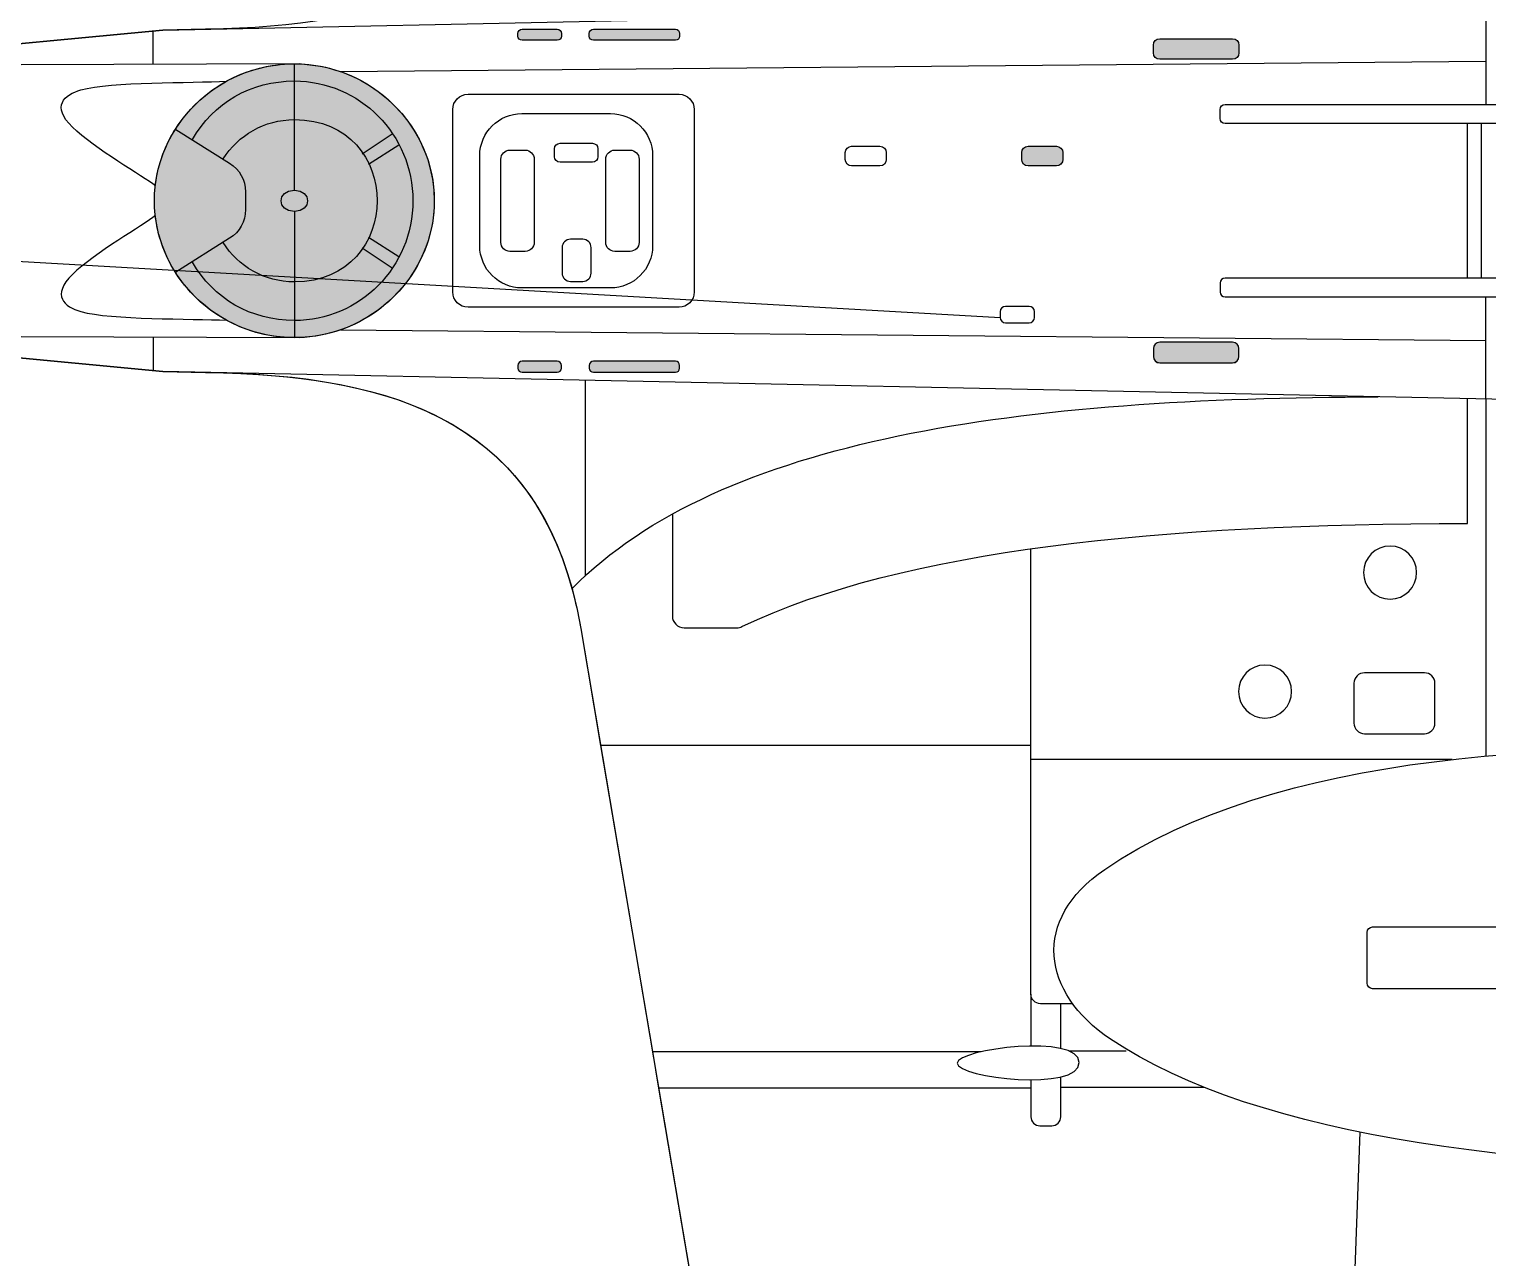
# Model space of a CAD drawing. Extents: x 54 to 366, y 42 to 297.
# Drawn here: x 104.87 to 150.63, y 105.65 to 144.18 of the extents above; entities that cross this region are included whole.
import ezdxf

# ---------------------------------------------------------------- set-up
doc = ezdxf.new("R2010")
doc.units = 0
doc.header["$MEASUREMENT"] = 0
doc.layers.add('4-VIEW', color=7, linetype='CONTINUOUS')
doc.layers.add('SOLIDS', color=7, linetype='CONTINUOUS')

msp = doc.modelspace()

# ---------------------------------------------------------------- hatches: boundary and pattern name
at = {"layer": 'SOLIDS'}
h = msp.add_hatch(color=255, dxfattribs=at)
edge = h.paths.add_edge_path()
edge.add_spline(control_points=[(121.438, 144.179), (121.438, 144.179), (120.333, 144.179), (120.333, 144.179), (120.262, 144.179), (120.203, 144.12), (120.203, 144.049), (120.203, 144.049), (120.203, 143.963), (120.203, 143.963), (120.203, 143.892), (120.262, 143.834), (120.333, 143.834), (120.333, 143.834), (121.438, 143.834), (121.438, 143.834), (121.508, 143.834), (121.567, 143.892), (121.567, 143.963), (121.567, 143.963), (121.567, 144.049), (121.567, 144.049), (121.567, 144.12), (121.508, 144.179), (121.438, 144.179)], knot_values=[0, 0, 0, 0, 1, 1, 1, 2, 2, 2, 3, 3, 3, 4, 4, 4, 5, 5, 5, 6, 6, 6, 7, 7, 7, 8, 8, 8, 8], degree=3, periodic=1)
h = msp.add_hatch(color=255, dxfattribs=at)
edge = h.paths.add_edge_path()
edge.add_spline(control_points=[(125.146, 144.179), (125.146, 144.179), (122.571, 144.179), (122.571, 144.179), (122.5, 144.179), (122.442, 144.12), (122.442, 144.049), (122.442, 144.049), (122.442, 143.963), (122.442, 143.963), (122.442, 143.892), (122.5, 143.834), (122.571, 143.834), (122.571, 143.834), (125.146, 143.834), (125.146, 143.834), (125.217, 143.834), (125.276, 143.892), (125.276, 143.963), (125.276, 143.963), (125.276, 144.049), (125.276, 144.049), (125.276, 144.12), (125.217, 144.179), (125.146, 144.179)], knot_values=[0, 0, 0, 0, 1, 1, 1, 2, 2, 2, 3, 3, 3, 4, 4, 4, 5, 5, 5, 6, 6, 6, 7, 7, 7, 8, 8, 8, 8], degree=3, periodic=1)
h = msp.add_hatch(color=255, dxfattribs=at)
edge = h.paths.add_edge_path()
edge.add_spline(control_points=[(142.621, 143.883), (142.621, 143.883), (140.34, 143.883), (140.34, 143.883), (140.229, 143.883), (140.139, 143.793), (140.139, 143.682), (140.139, 143.682), (140.139, 143.438), (140.139, 143.438), (140.139, 143.328), (140.229, 143.238), (140.34, 143.238), (140.34, 143.238), (142.621, 143.238), (142.621, 143.238), (142.732, 143.238), (142.822, 143.328), (142.822, 143.438), (142.822, 143.438), (142.822, 143.682), (142.822, 143.682), (142.822, 143.793), (142.732, 143.883), (142.621, 143.883)], knot_values=[0, 0, 0, 0, 1, 1, 1, 2, 2, 2, 3, 3, 3, 4, 4, 4, 5, 5, 5, 6, 6, 6, 7, 7, 7, 8, 8, 8, 8], degree=3, periodic=1)
h = msp.add_hatch(color=255, dxfattribs=at)
edge = h.paths.add_edge_path()
edge.add_spline(control_points=[(111.061, 142.55), (109.847, 141.882), (108.986, 140.667), (108.825, 139.273), (108.807, 139.118), (108.798, 138.96), (108.798, 138.8), (108.798, 138.64), (108.807, 138.482), (108.825, 138.327), (108.896, 137.714), (109.102, 137.136), (109.414, 136.624), (109.811, 135.971), (110.38, 135.425), (111.061, 135.052), (111.639, 134.734), (112.297, 134.54), (112.997, 134.51), (112.997, 134.51), (113.188, 134.509), (113.188, 134.509), (113.188, 134.509), (113.336, 134.508), (113.336, 134.508), (113.791, 134.523), (114.228, 134.607), (114.637, 134.751), (114.637, 134.751), (114.641, 134.751), (114.641, 134.751), (115.455, 135.035), (116.16, 135.549), (116.674, 136.208), (117.241, 136.934), (117.578, 137.835), (117.578, 138.8), (117.578, 140.641), (116.352, 142.253), (114.641, 142.849), (114.641, 142.849), (114.637, 142.849), (114.637, 142.849), (114.228, 142.993), (113.791, 143.077), (113.336, 143.092), (113.336, 143.092), (113.335, 143.092), (113.335, 143.092), (113.335, 143.092), (113.188, 143.092), (113.188, 143.092), (113.188, 143.092), (113.007, 143.091), (113.007, 143.091), (112.303, 143.062), (111.642, 142.869), (111.061, 142.55)], knot_values=[0, 0, 0, 0, 1, 1, 1, 2, 2, 2, 3, 3, 3, 4, 4, 4, 5, 5, 5, 6, 6, 6, 7, 7, 7, 8, 8, 8, 9, 9, 9, 10, 10, 10, 11, 11, 11, 12, 12, 12, 13, 13, 13, 14, 14, 14, 15, 15, 15, 16, 16, 16, 17, 17, 17, 18, 18, 18, 19, 19, 19, 19], degree=3, periodic=1)
h = msp.add_hatch(color=252, dxfattribs=at)
edge = h.paths.add_edge_path()
edge.add_spline(control_points=[(137.098, 140.511), (137.098, 140.511), (136.208, 140.511), (136.208, 140.511), (136.098, 140.511), (136.007, 140.421), (136.007, 140.31), (136.007, 140.31), (136.007, 140.095), (136.007, 140.095), (136.007, 139.984), (136.098, 139.894), (136.208, 139.894), (136.208, 139.894), (137.098, 139.894), (137.098, 139.894), (137.208, 139.894), (137.298, 139.984), (137.298, 140.095), (137.298, 140.095), (137.298, 140.31), (137.298, 140.31), (137.298, 140.421), (137.208, 140.511), (137.098, 140.511)], knot_values=[0, 0, 0, 0, 1, 1, 1, 2, 2, 2, 3, 3, 3, 4, 4, 4, 5, 5, 5, 6, 6, 6, 7, 7, 7, 8, 8, 8, 8], degree=3, periodic=1)
h = msp.add_hatch(color=255, dxfattribs=at)
edge = h.paths.add_edge_path()
edge.add_spline(control_points=[(142.621, 133.717), (142.621, 133.717), (140.34, 133.717), (140.34, 133.717), (140.229, 133.717), (140.139, 133.808), (140.139, 133.918), (140.139, 133.918), (140.139, 134.162), (140.139, 134.162), (140.139, 134.273), (140.229, 134.363), (140.34, 134.363), (140.34, 134.363), (142.621, 134.363), (142.621, 134.363), (142.732, 134.363), (142.822, 134.273), (142.822, 134.162), (142.822, 134.162), (142.822, 133.918), (142.822, 133.918), (142.822, 133.808), (142.732, 133.717), (142.621, 133.717)], knot_values=[0, 0, 0, 0, 1, 1, 1, 2, 2, 2, 3, 3, 3, 4, 4, 4, 5, 5, 5, 6, 6, 6, 7, 7, 7, 8, 8, 8, 8], degree=3, periodic=1)
h = msp.add_hatch(color=255, dxfattribs=at)
edge = h.paths.add_edge_path()
edge.add_spline(control_points=[(121.438, 133.422), (121.438, 133.422), (120.333, 133.422), (120.333, 133.422), (120.262, 133.422), (120.203, 133.48), (120.203, 133.551), (120.203, 133.551), (120.203, 133.637), (120.203, 133.637), (120.203, 133.708), (120.262, 133.766), (120.333, 133.766), (120.333, 133.766), (121.438, 133.766), (121.438, 133.766), (121.508, 133.766), (121.567, 133.708), (121.567, 133.637), (121.567, 133.637), (121.567, 133.551), (121.567, 133.551), (121.567, 133.48), (121.508, 133.422), (121.438, 133.422)], knot_values=[0, 0, 0, 0, 1, 1, 1, 2, 2, 2, 3, 3, 3, 4, 4, 4, 5, 5, 5, 6, 6, 6, 7, 7, 7, 8, 8, 8, 8], degree=3, periodic=1)
h = msp.add_hatch(color=255, dxfattribs=at)
edge = h.paths.add_edge_path()
edge.add_spline(control_points=[(125.146, 133.422), (125.146, 133.422), (122.571, 133.422), (122.571, 133.422), (122.5, 133.422), (122.442, 133.48), (122.442, 133.551), (122.442, 133.551), (122.442, 133.637), (122.442, 133.637), (122.442, 133.708), (122.5, 133.766), (122.571, 133.766), (122.571, 133.766), (125.146, 133.766), (125.146, 133.766), (125.217, 133.766), (125.276, 133.708), (125.276, 133.637), (125.276, 133.637), (125.276, 133.551), (125.276, 133.551), (125.276, 133.48), (125.217, 133.422), (125.146, 133.422)], knot_values=[0, 0, 0, 0, 1, 1, 1, 2, 2, 2, 3, 3, 3, 4, 4, 4, 5, 5, 5, 6, 6, 6, 7, 7, 7, 8, 8, 8, 8], degree=3, periodic=1)

# ---------------------------------------------------------------- linework, layer by layer
at = {"layer": '4-VIEW', "color": 7}
for points in [[(150.571, 145.022), (150.571, 141.817)], [(108.762, 143.076), (108.762, 144.117)], [(113.188, 139.135), (113.188, 143.095)], [(114.637, 142.849), (150.571, 143.179)], [(149.981, 141.225), (149.981, 136.376)], [(150.426, 141.225), (150.426, 136.376)], [(115.311, 140.273), (116.257, 140.901)], [(115.518, 139.946), (116.462, 140.553)], [(71.423, 138.8), (135.332, 135.139)], [(113.188, 138.466), (113.188, 134.506)], [(115.311, 137.327), (116.257, 136.7)], [(115.518, 137.655), (116.462, 137.048)], [(150.571, 132.578), (150.571, 135.783)], [(114.637, 134.751), (150.571, 134.421)], [(108.762, 134.525), (108.762, 133.484)], [(122.314, 133.169), (122.314, 127.03)], [(150.571, 132.578), (150.571, 121.4)], [(136.294, 121.715), (122.794, 121.715)], [(149.513, 121.277), (136.294, 121.277)], [(136.294, 113.922), (136.294, 112.29)], [(137.234, 112.214), (137.234, 113.618)], [(124.42, 112.122), (134.737, 112.122)], [(137.486, 112.138), (139.286, 112.138)], [(136.294, 110.97), (124.6, 110.97)], [(141.734, 110.994), (137.234, 110.994)], [(146.619, 109.594), (144.731, 58.22)]]:
    msp.add_lwpolyline(points, dxfattribs=at)
for points, knots in [([(173.966, 138.8), (173.966, 138.8), (173.966, 138.898), (173.966, 138.898), (173.966, 139.136), (173.903, 139.341), (173.771, 139.539), (173.771, 139.539), (171.932, 142.275), (171.932, 142.275), (171.611, 142.753), (171.218, 143.084), (170.691, 143.318), (167.037, 144.943), (161.267, 145.413), (154.847, 145.53), (154.553, 145.535), (154.556, 145.105), (154.268, 145.1), (154.268, 145.1), (109.059, 144.155), (109.059, 144.155), (109.059, 144.155), (78.138, 141.221), (78.138, 141.221), (77.817, 141.19), (77.545, 141.13), (77.241, 141.023), (74.008, 139.884), (63.687, 139.516), (54.159, 139.127), (53.864, 139.115), (53.864, 138.485), (54.159, 138.473), (63.687, 138.085), (74.008, 137.717), (77.241, 136.577), (77.545, 136.47), (77.817, 136.41), (78.138, 136.38), (78.138, 136.38), (109.059, 133.446), (109.059, 133.446), (109.059, 133.446), (154.268, 132.501), (154.268, 132.501), (154.556, 132.495), (154.553, 132.066), (154.847, 132.07), (161.267, 132.187), (167.037, 132.658), (170.691, 134.283), (171.218, 134.516), (171.611, 134.847), (171.932, 135.325), (171.932, 135.325), (173.771, 138.062), (173.771, 138.062), (173.903, 138.259), (173.966, 138.464), (173.966, 138.703), (173.966, 138.703), (173.966, 138.8), (173.966, 138.8)], [0, 0, 0, 0, 1, 1, 1, 2, 2, 2, 3, 3, 3, 4, 4, 4, 5, 5, 5, 6, 6, 6, 7, 7, 7, 8, 8, 8, 9, 9, 9, 10, 10, 10, 11, 11, 11, 12, 12, 12, 13, 13, 13, 14, 14, 14, 15, 15, 15, 16, 16, 16, 17, 17, 17, 18, 18, 18, 19, 19, 19, 20, 20, 20, 21, 21, 21, 21]), ([(121.567, 143.963), (121.567, 143.963), (121.567, 144.049), (121.567, 144.049), (121.567, 144.12), (121.508, 144.179), (121.438, 144.179), (121.438, 144.179), (120.333, 144.179), (120.333, 144.179), (120.262, 144.179), (120.203, 144.12), (120.203, 144.049), (120.203, 144.049), (120.203, 143.963), (120.203, 143.963), (120.203, 143.892), (120.262, 143.834), (120.333, 143.834), (120.333, 143.834), (121.438, 143.834), (121.438, 143.834), (121.508, 143.834), (121.567, 143.892), (121.567, 143.963), (121.567, 143.963), (121.567, 143.963), (121.567, 143.963)], [0, 0, 0, 0, 1, 1, 1, 2, 2, 2, 3, 3, 3, 4, 4, 4, 5, 5, 5, 6, 6, 6, 7, 7, 7, 8, 8, 8, 9, 9, 9, 9]), ([(125.275, 143.963), (125.275, 143.963), (125.275, 144.049), (125.275, 144.049), (125.275, 144.12), (125.217, 144.179), (125.146, 144.179), (125.146, 144.179), (122.571, 144.179), (122.571, 144.179), (122.5, 144.179), (122.442, 144.12), (122.442, 144.049), (122.442, 144.049), (122.442, 143.963), (122.442, 143.963), (122.442, 143.892), (122.5, 143.834), (122.571, 143.834), (122.571, 143.834), (125.146, 143.834), (125.146, 143.834), (125.217, 143.834), (125.275, 143.892), (125.275, 143.963), (125.275, 143.963), (125.275, 143.963), (125.275, 143.963)], [0, 0, 0, 0, 1, 1, 1, 2, 2, 2, 3, 3, 3, 4, 4, 4, 5, 5, 5, 6, 6, 6, 7, 7, 7, 8, 8, 8, 9, 9, 9, 9]), ([(142.822, 143.438), (142.822, 143.438), (142.822, 143.682), (142.822, 143.682), (142.822, 143.793), (142.732, 143.883), (142.621, 143.883), (142.621, 143.883), (140.34, 143.883), (140.34, 143.883), (140.229, 143.883), (140.139, 143.793), (140.139, 143.682), (140.139, 143.682), (140.139, 143.438), (140.139, 143.438), (140.139, 143.328), (140.229, 143.238), (140.34, 143.238), (140.34, 143.238), (142.621, 143.238), (142.621, 143.238), (142.732, 143.238), (142.822, 143.328), (142.822, 143.438), (142.822, 143.438), (142.822, 143.438), (142.822, 143.438)], [0, 0, 0, 0, 1, 1, 1, 2, 2, 2, 3, 3, 3, 4, 4, 4, 5, 5, 5, 6, 6, 6, 7, 7, 7, 8, 8, 8, 9, 9, 9, 9]), ([(113.336, 143.092), (113.336, 143.092), (104.618, 143.06), (104.618, 143.06), (104.379, 143.059), (104.185, 142.864), (104.185, 142.626), (104.185, 142.626), (104.185, 134.975), (104.185, 134.975), (104.185, 134.736), (104.379, 134.542), (104.618, 134.541), (104.618, 134.541), (113.336, 134.509), (113.336, 134.509)], [0, 0, 0, 0, 1, 1, 1, 2, 2, 2, 3, 3, 3, 4, 4, 4, 5, 5, 5, 5]), ([(117.578, 138.8), (117.578, 141.13), (115.613, 143.095), (113.188, 143.095), (110.763, 143.095), (108.797, 141.13), (108.797, 138.8), (108.797, 136.471), (110.763, 134.506), (113.188, 134.506), (115.613, 134.506), (117.578, 136.471), (117.578, 138.8), (117.578, 138.8), (117.578, 138.8), (117.578, 138.8)], [0, 0, 0, 0, 1, 1, 1, 2, 2, 2, 3, 3, 3, 4, 4, 4, 5, 5, 5, 5]), ([(108.834, 139.267), (108.451, 139.561), (106.924, 140.434), (106.226, 141.11), (105.55, 141.765), (105.97, 142.131), (106.487, 142.275), (107.448, 142.543), (109.933, 142.489), (111.068, 142.55)], [0, 0, 0, 0, 1, 1, 1, 2, 2, 2, 3, 3, 3, 3]), ([(109.993, 140.721), (110.643, 141.872), (111.83, 142.556), (113.188, 142.556), (115.242, 142.556), (116.906, 140.88), (116.906, 138.8), (116.906, 136.721), (115.242, 135.045), (113.188, 135.045), (111.83, 135.045), (110.643, 135.729), (109.993, 136.879)], [0, 0, 0, 0, 1, 1, 1, 2, 2, 2, 3, 3, 3, 4, 4, 4, 4]), ([(125.734, 141.661), (125.734, 141.924), (125.519, 142.138), (125.256, 142.138), (125.256, 142.138), (118.636, 142.138), (118.636, 142.138), (118.373, 142.138), (118.158, 141.924), (118.158, 141.661), (118.158, 141.661), (118.158, 135.94), (118.158, 135.94), (118.158, 135.677), (118.373, 135.462), (118.636, 135.462), (118.636, 135.462), (125.256, 135.462), (125.256, 135.462), (125.519, 135.462), (125.734, 135.677), (125.734, 135.94), (125.734, 135.94), (125.734, 141.661), (125.734, 141.661), (125.734, 141.661), (125.734, 141.661), (125.734, 141.661)], [0, 0, 0, 0, 1, 1, 1, 2, 2, 2, 3, 3, 3, 4, 4, 4, 5, 5, 5, 6, 6, 6, 7, 7, 7, 8, 8, 8, 9, 9, 9, 9]), ([(124.428, 140.213), (124.428, 140.941), (123.834, 141.535), (123.105, 141.535), (123.105, 141.535), (120.328, 141.535), (120.328, 141.535), (119.599, 141.535), (119.005, 140.941), (119.005, 140.213), (119.005, 140.213), (119.005, 137.388), (119.005, 137.388), (119.005, 136.659), (119.599, 136.065), (120.328, 136.065), (120.328, 136.065), (123.105, 136.065), (123.105, 136.065), (123.834, 136.065), (124.428, 136.659), (124.428, 137.388), (124.428, 137.388), (124.428, 140.213), (124.428, 140.213), (124.428, 140.213), (124.428, 140.213), (124.428, 140.213)], [0, 0, 0, 0, 1, 1, 1, 2, 2, 2, 3, 3, 3, 4, 4, 4, 5, 5, 5, 6, 6, 6, 7, 7, 7, 8, 8, 8, 9, 9, 9, 9]), ([(159.265, 141.225), (159.265, 141.225), (142.386, 141.225), (142.386, 141.225), (142.302, 141.225), (142.234, 141.293), (142.234, 141.376), (142.234, 141.376), (142.234, 141.665), (142.234, 141.665), (142.234, 141.749), (142.302, 141.817), (142.386, 141.817), (142.386, 141.817), (159.419, 141.817), (159.419, 141.817), (159.599, 141.817), (159.744, 141.671), (159.744, 141.492), (159.744, 141.492), (159.744, 140.669), (159.744, 140.669)], [0, 0, 0, 0, 1, 1, 1, 2, 2, 2, 3, 3, 3, 4, 4, 4, 5, 5, 5, 6, 6, 6, 7, 7, 7, 7]), ([(109.469, 141.04), (109.469, 141.04), (111.156, 139.978), (111.156, 139.978), (111.474, 139.778), (111.653, 139.455), (111.653, 139.079), (111.653, 139.079), (111.653, 138.522), (111.653, 138.522), (111.653, 138.146), (111.474, 137.822), (111.156, 137.622), (111.156, 137.622), (109.469, 136.561), (109.469, 136.561)], [0, 0, 0, 0, 1, 1, 1, 2, 2, 2, 3, 3, 3, 4, 4, 4, 5, 5, 5, 5]), ([(110.955, 140.114), (111.423, 140.853), (112.248, 141.344), (113.188, 141.344), (116.648, 141.344), (116.648, 136.256), (113.188, 136.256), (112.248, 136.256), (111.423, 136.747), (110.955, 137.487)], [0, 0, 0, 0, 1, 1, 1, 2, 2, 2, 3, 3, 3, 3]), ([(122.713, 140.18), (122.713, 140.18), (122.713, 140.431), (122.713, 140.431), (122.713, 140.526), (122.636, 140.603), (122.541, 140.603), (122.541, 140.603), (121.523, 140.603), (121.523, 140.603), (121.428, 140.603), (121.351, 140.526), (121.351, 140.431), (121.351, 140.431), (121.351, 140.18), (121.351, 140.18), (121.351, 140.085), (121.428, 140.008), (121.523, 140.008), (121.523, 140.008), (122.541, 140.008), (122.541, 140.008), (122.636, 140.008), (122.713, 140.085), (122.713, 140.18), (122.713, 140.18), (122.713, 140.18), (122.713, 140.18)], [0, 0, 0, 0, 1, 1, 1, 2, 2, 2, 3, 3, 3, 4, 4, 4, 5, 5, 5, 6, 6, 6, 7, 7, 7, 8, 8, 8, 9, 9, 9, 9]), ([(131.76, 140.095), (131.76, 140.095), (131.76, 140.31), (131.76, 140.31), (131.76, 140.421), (131.669, 140.511), (131.559, 140.511), (131.559, 140.511), (130.67, 140.511), (130.67, 140.511), (130.559, 140.511), (130.469, 140.421), (130.469, 140.31), (130.469, 140.31), (130.469, 140.095), (130.469, 140.095), (130.469, 139.984), (130.559, 139.894), (130.67, 139.894), (130.67, 139.894), (131.559, 139.894), (131.559, 139.894), (131.669, 139.894), (131.76, 139.984), (131.76, 140.095), (131.76, 140.095), (131.76, 140.095), (131.76, 140.095)], [0, 0, 0, 0, 1, 1, 1, 2, 2, 2, 3, 3, 3, 4, 4, 4, 5, 5, 5, 6, 6, 6, 7, 7, 7, 8, 8, 8, 9, 9, 9, 9]), ([(137.298, 140.095), (137.298, 140.095), (137.298, 140.31), (137.298, 140.31), (137.298, 140.421), (137.208, 140.511), (137.097, 140.511), (137.097, 140.511), (136.208, 140.511), (136.208, 140.511), (136.097, 140.511), (136.007, 140.421), (136.007, 140.31), (136.007, 140.31), (136.007, 140.095), (136.007, 140.095), (136.007, 139.984), (136.097, 139.894), (136.208, 139.894), (136.208, 139.894), (137.097, 139.894), (137.097, 139.894), (137.208, 139.894), (137.298, 139.984), (137.298, 140.095), (137.298, 140.095), (137.298, 140.095), (137.298, 140.095)], [0, 0, 0, 0, 1, 1, 1, 2, 2, 2, 3, 3, 3, 4, 4, 4, 5, 5, 5, 6, 6, 6, 7, 7, 7, 8, 8, 8, 9, 9, 9, 9]), ([(120.712, 140.105), (120.712, 140.261), (120.586, 140.388), (120.43, 140.388), (120.43, 140.388), (119.947, 140.388), (119.947, 140.388), (119.792, 140.388), (119.665, 140.261), (119.665, 140.105), (119.665, 140.105), (119.665, 137.495), (119.665, 137.495), (119.665, 137.339), (119.792, 137.213), (119.947, 137.213), (119.947, 137.213), (120.43, 137.213), (120.43, 137.213), (120.586, 137.213), (120.712, 137.339), (120.712, 137.495), (120.712, 137.495), (120.712, 140.105), (120.712, 140.105), (120.712, 140.105), (120.712, 140.105), (120.712, 140.105)], [0, 0, 0, 0, 1, 1, 1, 2, 2, 2, 3, 3, 3, 4, 4, 4, 5, 5, 5, 6, 6, 6, 7, 7, 7, 8, 8, 8, 9, 9, 9, 9]), ([(124.005, 140.105), (124.005, 140.261), (123.879, 140.388), (123.723, 140.388), (123.723, 140.388), (123.24, 140.388), (123.24, 140.388), (123.084, 140.388), (122.957, 140.261), (122.957, 140.105), (122.957, 140.105), (122.957, 137.495), (122.957, 137.495), (122.957, 137.339), (123.084, 137.213), (123.24, 137.213), (123.24, 137.213), (123.723, 137.213), (123.723, 137.213), (123.879, 137.213), (124.005, 137.339), (124.005, 137.495), (124.005, 137.495), (124.005, 140.105), (124.005, 140.105), (124.005, 140.105), (124.005, 140.105), (124.005, 140.105)], [0, 0, 0, 0, 1, 1, 1, 2, 2, 2, 3, 3, 3, 4, 4, 4, 5, 5, 5, 6, 6, 6, 7, 7, 7, 8, 8, 8, 9, 9, 9, 9]), ([(113.188, 139.135), (112.634, 139.135), (112.634, 138.466), (113.188, 138.466), (113.741, 138.466), (113.741, 139.135), (113.188, 139.135), (113.188, 139.135), (113.188, 139.135), (113.188, 139.135)], [0, 0, 0, 0, 1, 1, 1, 2, 2, 2, 3, 3, 3, 3]), ([(108.834, 138.334), (108.451, 138.039), (106.924, 137.166), (106.226, 136.49), (105.55, 135.836), (105.97, 135.47), (106.487, 135.326), (107.448, 135.058), (109.933, 135.111), (111.068, 135.051)], [0, 0, 0, 0, 1, 1, 1, 2, 2, 2, 3, 3, 3, 3]), ([(122.499, 137.329), (122.499, 137.329), (122.499, 136.533), (122.499, 136.533), (122.499, 136.389), (122.38, 136.27), (122.235, 136.27), (122.235, 136.27), (121.851, 136.27), (121.851, 136.27), (121.706, 136.27), (121.588, 136.389), (121.588, 136.533), (121.588, 136.533), (121.588, 137.329), (121.588, 137.329), (121.588, 137.474), (121.706, 137.593), (121.851, 137.593), (121.851, 137.593), (122.235, 137.593), (122.235, 137.593), (122.38, 137.593), (122.499, 137.474), (122.499, 137.329), (122.499, 137.329), (122.499, 137.329), (122.499, 137.329)], [0, 0, 0, 0, 1, 1, 1, 2, 2, 2, 3, 3, 3, 4, 4, 4, 5, 5, 5, 6, 6, 6, 7, 7, 7, 8, 8, 8, 9, 9, 9, 9]), ([(159.265, 136.376), (159.265, 136.376), (142.386, 136.376), (142.386, 136.376), (142.302, 136.376), (142.234, 136.308), (142.234, 136.224), (142.234, 136.224), (142.234, 135.936), (142.234, 135.936), (142.234, 135.852), (142.302, 135.783), (142.386, 135.783), (142.386, 135.783), (159.419, 135.783), (159.419, 135.783), (159.599, 135.783), (159.744, 135.929), (159.744, 136.109), (159.744, 136.109), (159.744, 136.931), (159.744, 136.931)], [0, 0, 0, 0, 1, 1, 1, 2, 2, 2, 3, 3, 3, 4, 4, 4, 5, 5, 5, 6, 6, 6, 7, 7, 7, 7]), ([(136.408, 135.32), (136.408, 135.32), (136.408, 135.139), (136.408, 135.139), (136.408, 135.047), (136.333, 134.971), (136.24, 134.971), (136.24, 134.971), (135.501, 134.971), (135.501, 134.971), (135.408, 134.971), (135.332, 135.047), (135.332, 135.139), (135.332, 135.139), (135.332, 135.32), (135.332, 135.32), (135.332, 135.412), (135.408, 135.488), (135.501, 135.488), (135.501, 135.488), (136.24, 135.488), (136.24, 135.488), (136.333, 135.488), (136.408, 135.412), (136.408, 135.32), (136.408, 135.32), (136.408, 135.32), (136.408, 135.32)], [0, 0, 0, 0, 1, 1, 1, 2, 2, 2, 3, 3, 3, 4, 4, 4, 5, 5, 5, 6, 6, 6, 7, 7, 7, 8, 8, 8, 9, 9, 9, 9]), ([(142.822, 134.162), (142.822, 134.162), (142.822, 133.918), (142.822, 133.918), (142.822, 133.808), (142.732, 133.718), (142.621, 133.718), (142.621, 133.718), (140.34, 133.718), (140.34, 133.718), (140.229, 133.718), (140.139, 133.808), (140.139, 133.918), (140.139, 133.918), (140.139, 134.162), (140.139, 134.162), (140.139, 134.273), (140.229, 134.363), (140.34, 134.363), (140.34, 134.363), (142.621, 134.363), (142.621, 134.363), (142.732, 134.363), (142.822, 134.273), (142.822, 134.162), (142.822, 134.162), (142.822, 134.162), (142.822, 134.162)], [0, 0, 0, 0, 1, 1, 1, 2, 2, 2, 3, 3, 3, 4, 4, 4, 5, 5, 5, 6, 6, 6, 7, 7, 7, 8, 8, 8, 9, 9, 9, 9]), ([(121.567, 133.637), (121.567, 133.637), (121.567, 133.551), (121.567, 133.551), (121.567, 133.48), (121.508, 133.422), (121.438, 133.422), (121.438, 133.422), (120.333, 133.422), (120.333, 133.422), (120.262, 133.422), (120.203, 133.48), (120.203, 133.551), (120.203, 133.551), (120.203, 133.637), (120.203, 133.637), (120.203, 133.708), (120.262, 133.767), (120.333, 133.767), (120.333, 133.767), (121.438, 133.767), (121.438, 133.767), (121.508, 133.767), (121.567, 133.708), (121.567, 133.637), (121.567, 133.637), (121.567, 133.637), (121.567, 133.637)], [0, 0, 0, 0, 1, 1, 1, 2, 2, 2, 3, 3, 3, 4, 4, 4, 5, 5, 5, 6, 6, 6, 7, 7, 7, 8, 8, 8, 9, 9, 9, 9]), ([(125.275, 133.637), (125.275, 133.637), (125.275, 133.551), (125.275, 133.551), (125.275, 133.48), (125.217, 133.422), (125.146, 133.422), (125.146, 133.422), (122.571, 133.422), (122.571, 133.422), (122.5, 133.422), (122.442, 133.48), (122.442, 133.551), (122.442, 133.551), (122.442, 133.637), (122.442, 133.637), (122.442, 133.708), (122.5, 133.767), (122.571, 133.767), (122.571, 133.767), (125.146, 133.767), (125.146, 133.767), (125.217, 133.767), (125.275, 133.708), (125.275, 133.637), (125.275, 133.637), (125.275, 133.637), (125.275, 133.637)], [0, 0, 0, 0, 1, 1, 1, 2, 2, 2, 3, 3, 3, 4, 4, 4, 5, 5, 5, 6, 6, 6, 7, 7, 7, 8, 8, 8, 9, 9, 9, 9]), ([(110.404, 133.418), (116.421, 133.341), (121.08, 131.829), (122.171, 125.388), (122.171, 125.388), (131.538, 70.106), (131.538, 70.106), (134.564, 52.247), (147.806, 45.951), (149.561, 61.899), (149.561, 61.899), (150.298, 68.598), (150.298, 68.598)], [0, 0, 0, 0, 1, 1, 1, 2, 2, 2, 3, 3, 3, 4, 4, 4, 4]), ([(125.047, 128.975), (125.047, 128.975), (125.047, 125.778), (125.047, 125.778), (125.047, 125.575), (125.213, 125.409), (125.416, 125.409), (125.416, 125.409), (127.071, 125.409), (127.071, 125.409), (127.129, 125.409), (127.178, 125.421), (127.23, 125.446), (132.289, 127.873), (140.398, 128.674), (149.995, 128.681), (149.995, 128.681), (149.995, 132.589), (149.995, 132.589)], [0, 0, 0, 0, 1, 1, 1, 2, 2, 2, 3, 3, 3, 4, 4, 4, 5, 5, 5, 6, 6, 6, 6]), ([(137.606, 113.618), (137.606, 113.618), (136.598, 113.618), (136.598, 113.618), (136.431, 113.618), (136.294, 113.754), (136.294, 113.922), (136.294, 113.922), (136.294, 127.862), (136.294, 127.862)], [0, 0, 0, 0, 1, 1, 1, 2, 2, 2, 3, 3, 3, 3]), ([(148.396, 127.139), (148.396, 126.679), (148.023, 126.307), (147.564, 126.307), (147.104, 126.307), (146.731, 126.679), (146.731, 127.139), (146.731, 127.598), (147.104, 127.971), (147.564, 127.971), (148.023, 127.971), (148.396, 127.598), (148.396, 127.139), (148.396, 127.139), (148.396, 127.139), (148.396, 127.139)], [0, 0, 0, 0, 1, 1, 1, 2, 2, 2, 3, 3, 3, 4, 4, 4, 5, 5, 5, 5]), ([(144.473, 123.408), (144.473, 122.949), (144.1, 122.576), (143.64, 122.576), (143.181, 122.576), (142.808, 122.949), (142.808, 123.408), (142.808, 123.867), (143.181, 124.24), (143.64, 124.24), (144.1, 124.24), (144.473, 123.867), (144.473, 123.408), (144.473, 123.408), (144.473, 123.408), (144.473, 123.408)], [0, 0, 0, 0, 1, 1, 1, 2, 2, 2, 3, 3, 3, 4, 4, 4, 5, 5, 5, 5]), ([(148.97, 123.667), (148.97, 123.667), (148.97, 122.419), (148.97, 122.419), (148.97, 122.237), (148.822, 122.088), (148.64, 122.088), (148.64, 122.088), (146.761, 122.088), (146.761, 122.088), (146.579, 122.088), (146.43, 122.237), (146.43, 122.419), (146.43, 122.419), (146.43, 123.667), (146.43, 123.667), (146.43, 123.848), (146.579, 123.997), (146.761, 123.997), (146.761, 123.997), (148.64, 123.997), (148.64, 123.997), (148.822, 123.997), (148.97, 123.848), (148.97, 123.667), (148.97, 123.667), (148.97, 123.667), (148.97, 123.667)], [0, 0, 0, 0, 1, 1, 1, 2, 2, 2, 3, 3, 3, 4, 4, 4, 5, 5, 5, 6, 6, 6, 7, 7, 7, 8, 8, 8, 9, 9, 9, 9]), ([(138.795, 112.506), (143.403, 109.413), (151.993, 108.294), (162.812, 108.446), (163.789, 108.461), (165.939, 108.732), (165.939, 110.013), (165.939, 110.013), (165.939, 119.81), (165.939, 119.81), (165.939, 121.101), (163.591, 121.343), (162.607, 121.406), (152.868, 122.03), (143.92, 121.451), (138.612, 117.828), (136.307, 116.255), (136.621, 113.966), (138.795, 112.506), (138.795, 112.506), (138.795, 112.506), (138.795, 112.506)], [0, 0, 0, 0, 1, 1, 1, 2, 2, 2, 3, 3, 3, 4, 4, 4, 5, 5, 5, 6, 6, 6, 7, 7, 7, 7]), ([(151.922, 114.09), (151.922, 114.09), (147.017, 114.09), (147.017, 114.09), (146.921, 114.09), (146.843, 114.168), (146.843, 114.264), (146.843, 114.264), (146.843, 115.853), (146.843, 115.853), (146.843, 115.949), (146.921, 116.027), (147.017, 116.027), (147.017, 116.027), (154.678, 116.027), (154.678, 116.027)], [0, 0, 0, 0, 1, 1, 1, 2, 2, 2, 3, 3, 3, 4, 4, 4, 5, 5, 5, 5]), ([(137.815, 111.772), (137.815, 110.857), (133.984, 111.296), (133.984, 111.751), (133.984, 112.206), (137.815, 112.686), (137.815, 111.772), (137.815, 111.772), (137.815, 111.772), (137.815, 111.772)], [0, 0, 0, 0, 1, 1, 1, 2, 2, 2, 3, 3, 3, 3]), ([(136.294, 111.237), (136.294, 111.237), (136.294, 110.075), (136.294, 110.075), (136.294, 109.92), (136.421, 109.793), (136.576, 109.793), (136.576, 109.793), (136.951, 109.793), (136.951, 109.793), (137.107, 109.793), (137.234, 109.92), (137.234, 110.075), (137.234, 110.075), (137.234, 111.323), (137.234, 111.323)], [0, 0, 0, 0, 1, 1, 1, 2, 2, 2, 3, 3, 3, 4, 4, 4, 5, 5, 5, 5])]:
    msp.add_open_spline(points, degree=3, knots=knots, dxfattribs=at)
msp.add_open_spline([(121.899, 126.639), (126.591, 131.402), (136.067, 132.634), (147.191, 132.65)], degree=3, dxfattribs=at)
at = {"layer": 'SOLIDS'}
for points, knots in [([(155.366, 155.982), (155.366, 155.982), (155.366, 145.52), (155.366, 145.52), (161.577, 145.387), (167.136, 144.898), (170.691, 143.318), (171.101, 143.136), (171.43, 142.895), (171.708, 142.572), (171.787, 142.479), (171.861, 142.381), (171.933, 142.275), (171.933, 142.275), (173.771, 139.539), (173.771, 139.539), (173.904, 139.341), (173.966, 139.136), (173.966, 138.898), (173.966, 138.898), (173.966, 138.8), (173.966, 138.8), (173.966, 138.8), (173.966, 138.702), (173.966, 138.702), (173.966, 138.465), (173.904, 138.259), (173.771, 138.062), (173.771, 138.062), (171.933, 135.325), (171.933, 135.325), (171.861, 135.219), (171.786, 135.121), (171.708, 135.028), (171.43, 134.705), (171.101, 134.465), (170.691, 134.282), (167.136, 132.702), (161.577, 132.213), (155.366, 132.081), (155.366, 132.081), (155.366, 121.618), (155.366, 121.618), (156.018, 121.626), (156.678, 121.625), (157.345, 121.616), (159.061, 121.594), (160.821, 121.52), (162.607, 121.405), (162.833, 121.391), (163.131, 121.367), (163.456, 121.323), (164.546, 121.176), (165.939, 120.804), (165.939, 119.81), (165.939, 119.81), (165.939, 115.934), (165.939, 115.934), (165.939, 115.934), (166.736, 115.934), (166.736, 115.934), (166.736, 115.934), (166.736, 116.293), (166.736, 116.293), (166.736, 116.466), (166.878, 116.608), (167.051, 116.608), (167.051, 116.608), (167.152, 116.608), (167.152, 116.608), (167.152, 116.608), (167.152, 118.572), (167.152, 118.572), (167.152, 119.107), (167.114, 119.563), (167.027, 120.091), (166.377, 124.023), (166.709, 127.314), (167.436, 130.347), (167.47, 130.489), (167.677, 130.475), (167.693, 130.331), (168.142, 126.182), (168.148, 121.491), (167.998, 116.608), (168.149, 116.608), (168.277, 116.501), (168.307, 116.357), (168.307, 116.357), (169.009, 116.357), (169.009, 116.357), (169.1, 116.357), (169.174, 116.283), (169.174, 116.192), (169.174, 116.192), (169.174, 115.985), (169.174, 115.985), (169.174, 115.894), (169.1, 115.819), (169.009, 115.819), (169.009, 115.819), (168.314, 115.819), (168.314, 115.819), (168.314, 115.819), (168.314, 115.575), (168.314, 115.575), (168.314, 115.575), (168.449, 115.575), (168.449, 115.575), (168.449, 115.575), (170.091, 115.575), (170.091, 115.575), (170.198, 115.575), (170.286, 115.488), (170.286, 115.38), (170.286, 115.38), (170.286, 114.594), (170.286, 114.594), (170.286, 114.487), (170.198, 114.399), (170.091, 114.399), (170.091, 114.399), (169.138, 114.399), (169.138, 114.399), (169.138, 114.399), (169.138, 113.778), (169.138, 113.778), (169.138, 113.575), (168.973, 113.409), (168.769, 113.409), (168.769, 113.409), (168.049, 113.409), (168.049, 113.409), (168.078, 111.147), (167.982, 109.011), (167.701, 107.059), (167.685, 106.947), (167.535, 106.934), (167.491, 107.037), (166.32, 109.832), (167.051, 110.876), (167.051, 113.472), (167.051, 113.472), (167.051, 114.256), (167.051, 114.256), (167.051, 114.256), (165.939, 114.256), (165.939, 114.256), (165.939, 114.256), (165.939, 110.013), (165.939, 110.013), (165.939, 108.731), (163.789, 108.461), (162.812, 108.446), (160.191, 108.41), (157.701, 108.447), (155.366, 108.569), (155.143, 108.581), (154.921, 108.594), (154.7, 108.607), (154.7, 108.607), (154.227, 104.309), (154.227, 104.309), (154.227, 104.309), (153.499, 97.693), (153.499, 97.693), (153.499, 97.693), (153.307, 95.947), (153.307, 95.947), (153.307, 95.947), (153.197, 94.943), (153.197, 94.943), (153.197, 94.943), (152.909, 92.324), (152.909, 92.324), (152.909, 92.324), (151.733, 81.638), (151.733, 81.638), (151.733, 81.638), (151.445, 79.019), (151.445, 79.019), (151.445, 79.019), (151.065, 75.562), (151.065, 75.562), (151.065, 75.562), (150.719, 72.423), (150.719, 72.423), (150.719, 72.423), (150.692, 72.174), (150.692, 72.174), (150.75, 72.18), (150.809, 72.183), (150.867, 72.186), (150.979, 72.191), (151.072, 72.103), (151.072, 71.991), (151.072, 71.991), (151.072, 71.901), (151.072, 71.901), (151.072, 71.901), (151.321, 71.901), (151.321, 71.901), (151.429, 71.901), (151.517, 71.814), (151.517, 71.706), (151.517, 71.706), (151.517, 70.974), (151.517, 70.974), (151.517, 70.866), (151.429, 70.779), (151.321, 70.779), (151.321, 70.779), (151.072, 70.779), (151.072, 70.779), (151.072, 70.779), (151.072, 70.689), (151.072, 70.689), (151.072, 70.576), (150.977, 70.486), (150.864, 70.494), (150.747, 70.502), (150.628, 70.515), (150.511, 70.535), (150.511, 70.535), (150.478, 70.237), (150.478, 70.237), (150.536, 70.243), (150.594, 70.246), (150.652, 70.249), (150.764, 70.254), (150.857, 70.166), (150.857, 70.054), (150.857, 70.054), (150.857, 69.964), (150.857, 69.964), (150.857, 69.964), (151.106, 69.964), (151.106, 69.964), (151.214, 69.964), (151.302, 69.877), (151.302, 69.769), (151.302, 69.769), (151.302, 69.037), (151.302, 69.037), (151.302, 68.929), (151.214, 68.841), (151.106, 68.841), (151.106, 68.841), (150.857, 68.841), (150.857, 68.841), (150.857, 68.841), (150.857, 68.752), (150.857, 68.752), (150.857, 68.638), (150.762, 68.55), (150.649, 68.557), (150.532, 68.564), (150.414, 68.578), (150.298, 68.597), (150.298, 68.597), (149.561, 61.899), (149.561, 61.899), (149.249, 59.063), (148.573, 56.93), (147.656, 55.44), (147.502, 55.19), (147.341, 54.957), (147.174, 54.743), (146.837, 54.311), (146.476, 53.953), (146.094, 53.665), (145.934, 53.544), (145.772, 53.437), (145.606, 53.34), (144.221, 52.54), (142.611, 52.575), (140.976, 53.348), (140.253, 53.69), (139.525, 54.176), (138.81, 54.799), (138.547, 55.026), (138.287, 55.272), (138.029, 55.536), (137.292, 56.289), (136.576, 57.187), (135.9, 58.219), (135.141, 59.379), (134.431, 60.709), (133.799, 62.196), (133.396, 63.144), (133.025, 64.157), (132.692, 65.229), (132.401, 66.168), (132.14, 67.153), (131.913, 68.183), (131.775, 68.808), (131.65, 69.449), (131.539, 70.106), (131.539, 70.106), (131.38, 71.045), (131.38, 71.045), (131.38, 71.045), (130.708, 75.006), (130.708, 75.006), (130.708, 75.006), (130.204, 77.978), (130.204, 77.978), (130.204, 77.978), (129.671, 81.126), (129.671, 81.126), (129.671, 81.126), (129.17, 84.089), (129.17, 84.089), (129.17, 84.089), (128.884, 85.77), (128.884, 85.77), (128.884, 85.77), (127.774, 92.326), (127.774, 92.326), (127.774, 92.326), (126.764, 98.282), (126.764, 98.282), (126.764, 98.282), (125.743, 104.309), (125.743, 104.309), (125.743, 104.309), (124.614, 110.969), (124.614, 110.969), (124.614, 110.969), (124.42, 112.121), (124.42, 112.121), (124.42, 112.121), (122.795, 121.715), (122.795, 121.715), (122.795, 121.715), (122.171, 125.388), (122.171, 125.388), (122.097, 125.828), (122.006, 126.244), (121.899, 126.639), (120.491, 131.833), (116.328, 133.245), (111.01, 133.405), (111.01, 133.405), (111.007, 133.405), (111.007, 133.405), (111.007, 133.405), (110.404, 133.418), (110.404, 133.418), (110.404, 133.418), (109.059, 133.446), (109.059, 133.446), (109.059, 133.446), (78.138, 136.38), (78.138, 136.38), (77.967, 136.396), (77.809, 136.421), (77.654, 136.457), (77.257, 133.112), (77.274, 128.025), (76.595, 123.5), (76.022, 119.686), (74.955, 116.272), (72.729, 114.639), (71.018, 113.384), (69.079, 113.362), (67.264, 114.289), (65.922, 114.973), (64.649, 116.176), (63.585, 117.782), (62.12, 119.991), (61.052, 122.964), (60.749, 126.401), (60.692, 127.05), (60.662, 127.714), (60.662, 128.393), (60.662, 128.393), (60.271, 128.393), (60.271, 128.393), (60.091, 128.393), (59.945, 128.539), (59.945, 128.718), (59.945, 128.718), (59.945, 133.969), (59.945, 133.969), (59.945, 134.55), (60.223, 135.049), (60.718, 135.354), (60.718, 135.354), (61.38, 135.762), (61.38, 135.762), (61.38, 135.762), (64.356, 137.597), (64.356, 137.597), (64.356, 137.597), (64.996, 137.992), (64.996, 137.992), (61.562, 138.179), (57.803, 138.325), (54.16, 138.473), (53.864, 138.485), (53.864, 139.115), (54.16, 139.127), (57.803, 139.276), (61.562, 139.421), (64.996, 139.608), (64.996, 139.608), (64.356, 140.003), (64.356, 140.003), (64.356, 140.003), (61.38, 141.838), (61.38, 141.838), (61.38, 141.838), (60.718, 142.246), (60.718, 142.246), (60.223, 142.551), (59.945, 143.05), (59.945, 143.631), (59.945, 143.631), (59.945, 148.882), (59.945, 148.882), (59.945, 149.062), (60.091, 149.208), (60.271, 149.208), (60.271, 149.208), (60.662, 149.208), (60.662, 149.208), (60.662, 149.887), (60.692, 150.551), (60.749, 151.199), (61.052, 154.636), (62.12, 157.609), (63.584, 159.818), (64.649, 161.424), (65.922, 162.627), (67.263, 163.311), (69.079, 164.239), (71.018, 164.216), (72.729, 162.961), (74.962, 161.323), (76.028, 157.91), (76.598, 154.1), (77.277, 149.57), (77.254, 144.478), (77.659, 141.145), (77.813, 141.18), (77.969, 141.205), (78.138, 141.221), (78.138, 141.221), (109.059, 144.154), (109.059, 144.154), (109.059, 144.154), (110.404, 144.183), (110.404, 144.183), (110.404, 144.183), (110.428, 144.183), (110.428, 144.183), (110.428, 144.183), (110.966, 144.194), (110.966, 144.194), (110.968, 144.194), (110.97, 144.194), (110.972, 144.194), (116.308, 144.348), (120.487, 145.755), (121.899, 150.961), (122.006, 151.356), (122.097, 151.773), (122.171, 152.212), (122.171, 152.212), (122.795, 155.885), (122.795, 155.885), (122.795, 155.885), (124.42, 165.479), (124.42, 165.479), (124.42, 165.479), (124.614, 166.631), (124.614, 166.631), (124.614, 166.631), (125.743, 173.291), (125.743, 173.291), (125.743, 173.291), (126.764, 179.318), (126.764, 179.318), (126.764, 179.318), (127.774, 185.273), (127.774, 185.273), (127.774, 185.273), (128.884, 191.829), (128.884, 191.829), (128.884, 191.829), (129.17, 193.512), (129.17, 193.512), (129.17, 193.512), (129.671, 196.474), (129.671, 196.474), (129.671, 196.474), (130.204, 199.622), (130.204, 199.622), (130.204, 199.622), (130.708, 202.594), (130.708, 202.594), (130.708, 202.594), (131.38, 206.555), (131.38, 206.555), (131.38, 206.555), (131.539, 207.494), (131.539, 207.494), (131.65, 208.151), (131.775, 208.793), (131.913, 209.418), (132.14, 210.447), (132.401, 211.432), (132.692, 212.371), (133.025, 213.444), (133.396, 214.456), (133.799, 215.404), (134.431, 216.891), (135.141, 218.221), (135.9, 219.381), (136.577, 220.414), (137.293, 221.311), (138.029, 222.064), (138.287, 222.328), (138.547, 222.574), (138.81, 222.802), (139.526, 223.424), (140.253, 223.91), (140.976, 224.252), (142.611, 225.025), (144.221, 225.06), (145.606, 224.259), (145.772, 224.163), (145.934, 224.055), (146.094, 223.935), (146.476, 223.647), (146.837, 223.289), (147.174, 222.858), (147.341, 222.643), (147.502, 222.411), (147.656, 222.16), (148.573, 220.671), (149.249, 218.538), (149.561, 215.701), (149.561, 215.701), (150.298, 209.002), (150.298, 209.002), (150.414, 209.022), (150.532, 209.036), (150.649, 209.043), (150.762, 209.051), (150.857, 208.962), (150.857, 208.848), (150.857, 208.848), (150.857, 208.758), (150.857, 208.758), (150.857, 208.758), (151.106, 208.758), (151.106, 208.758), (151.214, 208.758), (151.302, 208.671), (151.302, 208.563), (151.302, 208.563), (151.302, 207.831), (151.302, 207.831), (151.302, 207.724), (151.214, 207.636), (151.106, 207.636), (151.106, 207.636), (150.857, 207.636), (150.857, 207.636), (150.857, 207.636), (150.857, 207.546), (150.857, 207.546), (150.857, 207.434), (150.764, 207.346), (150.652, 207.351), (150.594, 207.354), (150.536, 207.358), (150.478, 207.363), (150.478, 207.363), (150.511, 207.065), (150.511, 207.065), (150.628, 207.086), (150.747, 207.099), (150.864, 207.107), (150.977, 207.114), (151.072, 207.025), (151.072, 206.911), (151.072, 206.911), (151.072, 206.822), (151.072, 206.822), (151.072, 206.822), (151.321, 206.822), (151.321, 206.822), (151.429, 206.822), (151.517, 206.734), (151.517, 206.626), (151.517, 206.626), (151.517, 205.894), (151.517, 205.894), (151.517, 205.787), (151.429, 205.699), (151.321, 205.699), (151.321, 205.699), (151.072, 205.699), (151.072, 205.699), (151.072, 205.699), (151.072, 205.609), (151.072, 205.609), (151.072, 205.497), (150.979, 205.409), (150.867, 205.414), (150.809, 205.417), (150.75, 205.421), (150.692, 205.427), (150.692, 205.427), (150.719, 205.178), (150.719, 205.178), (150.719, 205.178), (151.065, 202.038), (151.065, 202.038), (151.065, 202.038), (151.445, 198.58), (151.445, 198.58), (151.445, 198.58), (151.733, 195.961), (151.733, 195.961), (151.733, 195.961), (152.909, 185.275), (152.909, 185.275), (152.909, 185.275), (153.197, 182.657), (153.197, 182.657), (153.197, 182.657), (153.307, 181.654), (153.307, 181.654), (153.307, 181.654), (153.499, 179.908), (153.499, 179.908), (153.499, 179.908), (154.227, 173.291), (154.227, 173.291), (154.227, 173.291), (154.7, 168.993), (154.7, 168.993), (154.921, 169.007), (155.143, 169.019), (155.366, 169.031), (157.701, 169.153), (160.191, 169.191), (162.812, 169.154), (163.789, 169.14), (165.939, 168.869), (165.939, 167.588), (165.939, 167.588), (165.939, 163.345), (165.939, 163.345), (165.939, 163.345), (167.051, 163.345), (167.051, 163.345), (167.051, 163.345), (167.051, 164.128), (167.051, 164.128), (167.051, 166.725), (166.32, 167.768), (167.491, 170.563), (167.535, 170.667), (167.685, 170.652), (167.701, 170.541), (167.982, 168.589), (168.078, 166.453), (168.049, 164.191), (168.049, 164.191), (168.769, 164.191), (168.769, 164.191), (168.973, 164.191), (169.138, 164.025), (169.138, 163.822), (169.138, 163.822), (169.138, 163.201), (169.138, 163.201), (169.138, 163.201), (170.091, 163.201), (170.091, 163.201), (170.198, 163.201), (170.286, 163.113), (170.286, 163.005), (170.286, 163.005), (170.286, 162.22), (170.286, 162.22), (170.286, 162.113), (170.198, 162.025), (170.091, 162.025), (170.091, 162.025), (168.449, 162.025), (168.449, 162.025), (168.449, 162.025), (168.314, 162.025), (168.314, 162.025), (168.314, 162.025), (168.314, 161.78), (168.314, 161.78), (168.314, 161.78), (169.009, 161.78), (169.009, 161.78), (169.1, 161.78), (169.174, 161.706), (169.174, 161.616), (169.174, 161.616), (169.174, 161.408), (169.174, 161.408), (169.174, 161.317), (169.1, 161.243), (169.009, 161.243), (169.009, 161.243), (168.307, 161.243), (168.307, 161.243), (168.277, 161.1), (168.149, 160.992), (167.998, 160.992), (168.148, 156.11), (168.142, 151.418), (167.693, 147.269), (167.677, 147.125), (167.47, 147.112), (167.436, 147.253), (166.709, 150.287), (166.377, 153.578), (167.027, 157.509), (167.114, 158.037), (167.152, 158.493), (167.152, 159.029), (167.152, 159.029), (167.152, 160.992), (167.152, 160.992), (167.152, 160.992), (167.051, 160.992), (167.051, 160.992), (166.878, 160.992), (166.736, 161.133), (166.736, 161.307), (166.736, 161.307), (166.736, 161.666), (166.736, 161.666), (166.736, 161.666), (165.939, 161.666), (165.939, 161.666), (165.939, 161.666), (165.939, 157.79), (165.939, 157.79), (165.939, 156.796), (164.545, 156.424), (163.456, 156.277), (163.131, 156.233), (162.833, 156.209), (162.607, 156.195), (160.821, 156.081), (159.061, 156.006), (157.345, 155.984), (156.678, 155.976), (156.018, 155.975), (155.366, 155.982)], [0, 0, 0, 0, 1, 1, 1, 2, 2, 2, 3, 3, 3, 4, 4, 4, 5, 5, 5, 6, 6, 6, 7, 7, 7, 8, 8, 8, 9, 9, 9, 10, 10, 10, 11, 11, 11, 12, 12, 12, 13, 13, 13, 14, 14, 14, 15, 15, 15, 16, 16, 16, 17, 17, 17, 18, 18, 18, 19, 19, 19, 20, 20, 20, 21, 21, 21, 22, 22, 22, 23, 23, 23, 24, 24, 24, 25, 25, 25, 26, 26, 26, 27, 27, 27, 28, 28, 28, 29, 29, 29, 30, 30, 30, 31, 31, 31, 32, 32, 32, 33, 33, 33, 34, 34, 34, 35, 35, 35, 36, 36, 36, 37, 37, 37, 38, 38, 38, 39, 39, 39, 40, 40, 40, 41, 41, 41, 42, 42, 42, 43, 43, 43, 44, 44, 44, 45, 45, 45, 46, 46, 46, 47, 47, 47, 48, 48, 48, 49, 49, 49, 50, 50, 50, 51, 51, 51, 52, 52, 52, 53, 53, 53, 54, 54, 54, 55, 55, 55, 56, 56, 56, 57, 57, 57, 58, 58, 58, 59, 59, 59, 60, 60, 60, 61, 61, 61, 62, 62, 62, 63, 63, 63, 64, 64, 64, 65, 65, 65, 66, 66, 66, 67, 67, 67, 68, 68, 68, 69, 69, 69, 70, 70, 70, 71, 71, 71, 72, 72, 72, 73, 73, 73, 74, 74, 74, 75, 75, 75, 76, 76, 76, 77, 77, 77, 78, 78, 78, 79, 79, 79, 80, 80, 80, 81, 81, 81, 82, 82, 82, 83, 83, 83, 84, 84, 84, 85, 85, 85, 86, 86, 86, 87, 87, 87, 88, 88, 88, 89, 89, 89, 90, 90, 90, 91, 91, 91, 92, 92, 92, 93, 93, 93, 94, 94, 94, 95, 95, 95, 96, 96, 96, 97, 97, 97, 98, 98, 98, 99, 99, 99, 100, 100, 100, 101, 101, 101, 102, 102, 102, 103, 103, 103, 104, 104, 104, 105, 105, 105, 106, 106, 106, 107, 107, 107, 108, 108, 108, 109, 109, 109, 110, 110, 110, 111, 111, 111, 112, 112, 112, 113, 113, 113, 114, 114, 114, 115, 115, 115, 116, 116, 116, 117, 117, 117, 118, 118, 118, 119, 119, 119, 120, 120, 120, 121, 121, 121, 122, 122, 122, 123, 123, 123, 124, 124, 124, 125, 125, 125, 126, 126, 126, 127, 127, 127, 128, 128, 128, 129, 129, 129, 130, 130, 130, 131, 131, 131, 132, 132, 132, 133, 133, 133, 134, 134, 134, 135, 135, 135, 136, 136, 136, 137, 137, 137, 138, 138, 138, 139, 139, 139, 140, 140, 140, 141, 141, 141, 142, 142, 142, 143, 143, 143, 144, 144, 144, 145, 145, 145, 146, 146, 146, 147, 147, 147, 148, 148, 148, 149, 149, 149, 150, 150, 150, 151, 151, 151, 152, 152, 152, 153, 153, 153, 154, 154, 154, 155, 155, 155, 156, 156, 156, 157, 157, 157, 158, 158, 158, 159, 159, 159, 160, 160, 160, 161, 161, 161, 162, 162, 162, 163, 163, 163, 164, 164, 164, 165, 165, 165, 166, 166, 166, 167, 167, 167, 168, 168, 168, 169, 169, 169, 170, 170, 170, 171, 171, 171, 172, 172, 172, 173, 173, 173, 174, 174, 174, 175, 175, 175, 176, 176, 176, 177, 177, 177, 178, 178, 178, 179, 179, 179, 180, 180, 180, 181, 181, 181, 182, 182, 182, 183, 183, 183, 184, 184, 184, 185, 185, 185, 186, 186, 186, 187, 187, 187, 188, 188, 188, 189, 189, 189, 190, 190, 190, 191, 191, 191, 192, 192, 192, 193, 193, 193, 194, 194, 194, 195, 195, 195, 196, 196, 196, 197, 197, 197, 198, 198, 198, 199, 199, 199, 200, 200, 200, 201, 201, 201, 202, 202, 202, 203, 203, 203, 204, 204, 204, 205, 205, 205, 206, 206, 206, 207, 207, 207, 208, 208, 208, 209, 209, 209, 210, 210, 210, 211, 211, 211, 212, 212, 212, 213, 213, 213, 214, 214, 214, 215, 215, 215, 216, 216, 216, 217, 217, 217, 218, 218, 218, 219, 219, 219, 220, 220, 220, 221, 221, 221, 222, 222, 222, 223, 223, 223, 224, 224, 224, 225, 225, 225, 226, 226, 226, 227, 227, 227, 228, 228, 228, 229, 229, 229, 230, 230, 230, 231, 231, 231, 232, 232, 232, 233, 233, 233, 234, 234, 234, 235, 235, 235, 236, 236, 236, 237, 237, 237, 238, 238, 238, 239, 239, 239, 240, 240, 240, 241, 241, 241, 242, 242, 242, 243, 243, 243, 244, 244, 244, 245, 245, 245, 246, 246, 246, 247, 247, 247, 248, 248, 248, 249, 249, 249, 250, 250, 250, 251, 251, 251, 252, 252, 252, 253, 253, 253, 254, 254, 254, 254]), ([(121.438, 144.179), (121.438, 144.179), (120.333, 144.179), (120.333, 144.179), (120.262, 144.179), (120.203, 144.12), (120.203, 144.049), (120.203, 144.049), (120.203, 143.963), (120.203, 143.963), (120.203, 143.892), (120.262, 143.834), (120.333, 143.834), (120.333, 143.834), (121.438, 143.834), (121.438, 143.834), (121.508, 143.834), (121.567, 143.892), (121.567, 143.963), (121.567, 143.963), (121.567, 144.049), (121.567, 144.049), (121.567, 144.12), (121.508, 144.179), (121.438, 144.179)], [0, 0, 0, 0, 1, 1, 1, 2, 2, 2, 3, 3, 3, 4, 4, 4, 5, 5, 5, 6, 6, 6, 7, 7, 7, 8, 8, 8, 8]), ([(125.146, 144.179), (125.146, 144.179), (122.571, 144.179), (122.571, 144.179), (122.5, 144.179), (122.442, 144.12), (122.442, 144.049), (122.442, 144.049), (122.442, 143.963), (122.442, 143.963), (122.442, 143.892), (122.5, 143.834), (122.571, 143.834), (122.571, 143.834), (125.146, 143.834), (125.146, 143.834), (125.217, 143.834), (125.276, 143.892), (125.276, 143.963), (125.276, 143.963), (125.276, 144.049), (125.276, 144.049), (125.276, 144.12), (125.217, 144.179), (125.146, 144.179)], [0, 0, 0, 0, 1, 1, 1, 2, 2, 2, 3, 3, 3, 4, 4, 4, 5, 5, 5, 6, 6, 6, 7, 7, 7, 8, 8, 8, 8]), ([(142.621, 143.883), (142.621, 143.883), (140.34, 143.883), (140.34, 143.883), (140.229, 143.883), (140.139, 143.793), (140.139, 143.682), (140.139, 143.682), (140.139, 143.438), (140.139, 143.438), (140.139, 143.328), (140.229, 143.238), (140.34, 143.238), (140.34, 143.238), (142.621, 143.238), (142.621, 143.238), (142.732, 143.238), (142.822, 143.328), (142.822, 143.438), (142.822, 143.438), (142.822, 143.682), (142.822, 143.682), (142.822, 143.793), (142.732, 143.883), (142.621, 143.883)], [0, 0, 0, 0, 1, 1, 1, 2, 2, 2, 3, 3, 3, 4, 4, 4, 5, 5, 5, 6, 6, 6, 7, 7, 7, 8, 8, 8, 8]), ([(111.061, 142.55), (109.847, 141.882), (108.986, 140.667), (108.825, 139.273), (108.807, 139.118), (108.798, 138.96), (108.798, 138.8), (108.798, 138.64), (108.807, 138.482), (108.825, 138.327), (108.896, 137.714), (109.102, 137.136), (109.414, 136.624), (109.811, 135.971), (110.38, 135.425), (111.061, 135.052), (111.639, 134.734), (112.297, 134.54), (112.997, 134.51), (112.997, 134.51), (113.188, 134.509), (113.188, 134.509), (113.188, 134.509), (113.336, 134.508), (113.336, 134.508), (113.791, 134.523), (114.228, 134.607), (114.637, 134.751), (114.637, 134.751), (114.641, 134.751), (114.641, 134.751), (115.455, 135.035), (116.16, 135.549), (116.674, 136.208), (117.241, 136.934), (117.578, 137.835), (117.578, 138.8), (117.578, 140.641), (116.352, 142.253), (114.641, 142.849), (114.641, 142.849), (114.637, 142.849), (114.637, 142.849), (114.228, 142.993), (113.791, 143.077), (113.336, 143.092), (113.336, 143.092), (113.335, 143.092), (113.335, 143.092), (113.335, 143.092), (113.188, 143.092), (113.188, 143.092), (113.188, 143.092), (113.007, 143.091), (113.007, 143.091), (112.303, 143.062), (111.642, 142.869), (111.061, 142.55)], [0, 0, 0, 0, 1, 1, 1, 2, 2, 2, 3, 3, 3, 4, 4, 4, 5, 5, 5, 6, 6, 6, 7, 7, 7, 8, 8, 8, 9, 9, 9, 10, 10, 10, 11, 11, 11, 12, 12, 12, 13, 13, 13, 14, 14, 14, 15, 15, 15, 16, 16, 16, 17, 17, 17, 18, 18, 18, 19, 19, 19, 19]), ([(137.098, 140.511), (137.098, 140.511), (136.208, 140.511), (136.208, 140.511), (136.098, 140.511), (136.007, 140.421), (136.007, 140.31), (136.007, 140.31), (136.007, 140.095), (136.007, 140.095), (136.007, 139.984), (136.098, 139.894), (136.208, 139.894), (136.208, 139.894), (137.098, 139.894), (137.098, 139.894), (137.208, 139.894), (137.298, 139.984), (137.298, 140.095), (137.298, 140.095), (137.298, 140.31), (137.298, 140.31), (137.298, 140.421), (137.208, 140.511), (137.098, 140.511)], [0, 0, 0, 0, 1, 1, 1, 2, 2, 2, 3, 3, 3, 4, 4, 4, 5, 5, 5, 6, 6, 6, 7, 7, 7, 8, 8, 8, 8]), ([(142.621, 133.717), (142.621, 133.717), (140.34, 133.717), (140.34, 133.717), (140.229, 133.717), (140.139, 133.808), (140.139, 133.918), (140.139, 133.918), (140.139, 134.162), (140.139, 134.162), (140.139, 134.273), (140.229, 134.363), (140.34, 134.363), (140.34, 134.363), (142.621, 134.363), (142.621, 134.363), (142.732, 134.363), (142.822, 134.273), (142.822, 134.162), (142.822, 134.162), (142.822, 133.918), (142.822, 133.918), (142.822, 133.808), (142.732, 133.717), (142.621, 133.717)], [0, 0, 0, 0, 1, 1, 1, 2, 2, 2, 3, 3, 3, 4, 4, 4, 5, 5, 5, 6, 6, 6, 7, 7, 7, 8, 8, 8, 8]), ([(121.438, 133.422), (121.438, 133.422), (120.333, 133.422), (120.333, 133.422), (120.262, 133.422), (120.203, 133.48), (120.203, 133.551), (120.203, 133.551), (120.203, 133.637), (120.203, 133.637), (120.203, 133.708), (120.262, 133.766), (120.333, 133.766), (120.333, 133.766), (121.438, 133.766), (121.438, 133.766), (121.508, 133.766), (121.567, 133.708), (121.567, 133.637), (121.567, 133.637), (121.567, 133.551), (121.567, 133.551), (121.567, 133.48), (121.508, 133.422), (121.438, 133.422)], [0, 0, 0, 0, 1, 1, 1, 2, 2, 2, 3, 3, 3, 4, 4, 4, 5, 5, 5, 6, 6, 6, 7, 7, 7, 8, 8, 8, 8]), ([(125.146, 133.422), (125.146, 133.422), (122.571, 133.422), (122.571, 133.422), (122.5, 133.422), (122.442, 133.48), (122.442, 133.551), (122.442, 133.551), (122.442, 133.637), (122.442, 133.637), (122.442, 133.708), (122.5, 133.766), (122.571, 133.766), (122.571, 133.766), (125.146, 133.766), (125.146, 133.766), (125.217, 133.766), (125.276, 133.708), (125.276, 133.637), (125.276, 133.637), (125.276, 133.551), (125.276, 133.551), (125.276, 133.48), (125.217, 133.422), (125.146, 133.422)], [0, 0, 0, 0, 1, 1, 1, 2, 2, 2, 3, 3, 3, 4, 4, 4, 5, 5, 5, 6, 6, 6, 7, 7, 7, 8, 8, 8, 8])]:
    msp.add_open_spline(points, degree=3, knots=knots, dxfattribs=at)

doc.saveas('drawing.dxf')
